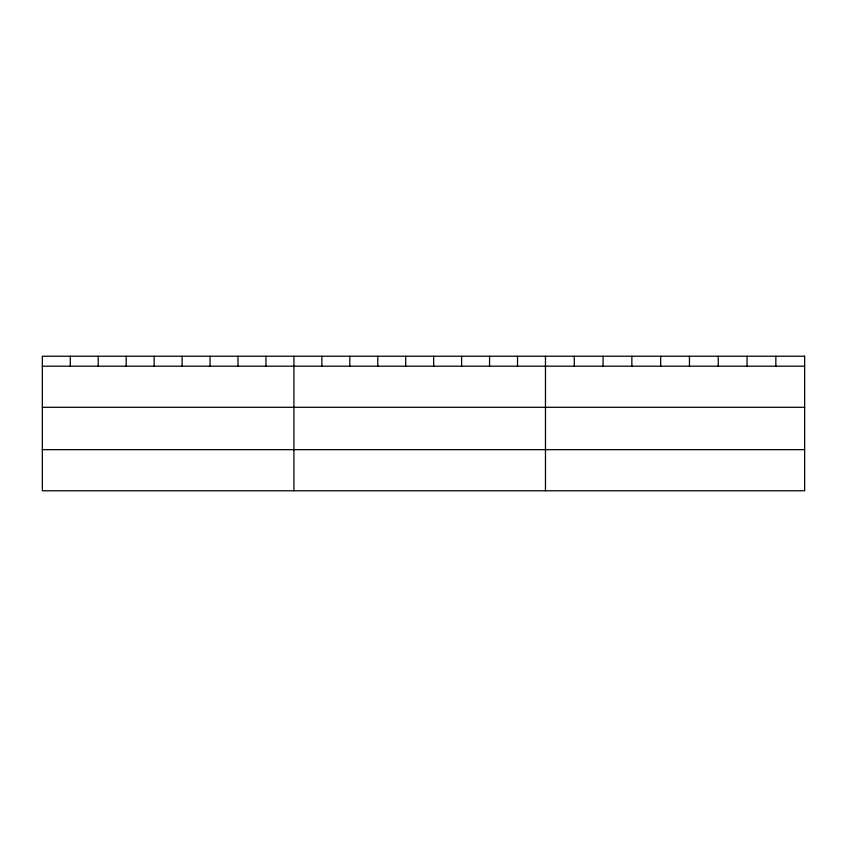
<?xml version="1.0" encoding="UTF-8"?>
<svg xmlns="http://www.w3.org/2000/svg" width="847" height="847" viewBox="0 0 847 847"><rect width="100%" height="100%" fill="white"/><g stroke="black" fill="none" stroke-linecap="round" stroke-linejoin="round"><path stroke-width="1.27" d="M42.35 366.19L804.65 366.19M42.35 407.301L804.65 407.301M42.35 449.662L804.65 449.662M775.852 356.227L775.852 366.19M747.054 356.227L747.054 366.19M718.256 356.227L718.256 366.19M689.458 356.227L689.458 366.19M660.66 356.227L660.66 366.19M631.862 356.227L631.862 366.19M603.064 356.227L603.064 366.19M574.266 356.227L574.266 366.19M545.468 356.227L545.468 490.773M517.517 356.227L517.517 366.19M489.566 356.227L489.566 366.19M461.615 356.227L461.615 366.19M433.664 356.227L433.664 366.19M405.713 356.227L405.713 366.19M377.762 356.227L377.762 366.19M349.811 356.227L349.811 366.19M321.86 356.227L321.86 366.19M293.909 356.227L293.909 490.773M265.958 356.227L265.958 366.19M238.007 356.227L238.007 366.19M210.056 356.227L210.056 366.19M182.105 356.227L182.105 366.19M154.154 356.227L154.154 366.19M126.203 356.227L126.203 366.19M98.252 356.227L98.252 366.19M70.301 356.227L70.301 366.19M804.65 356.227L42.35 356.227L42.35 490.773L804.65 490.773L804.65 356.227"/></g></svg>
